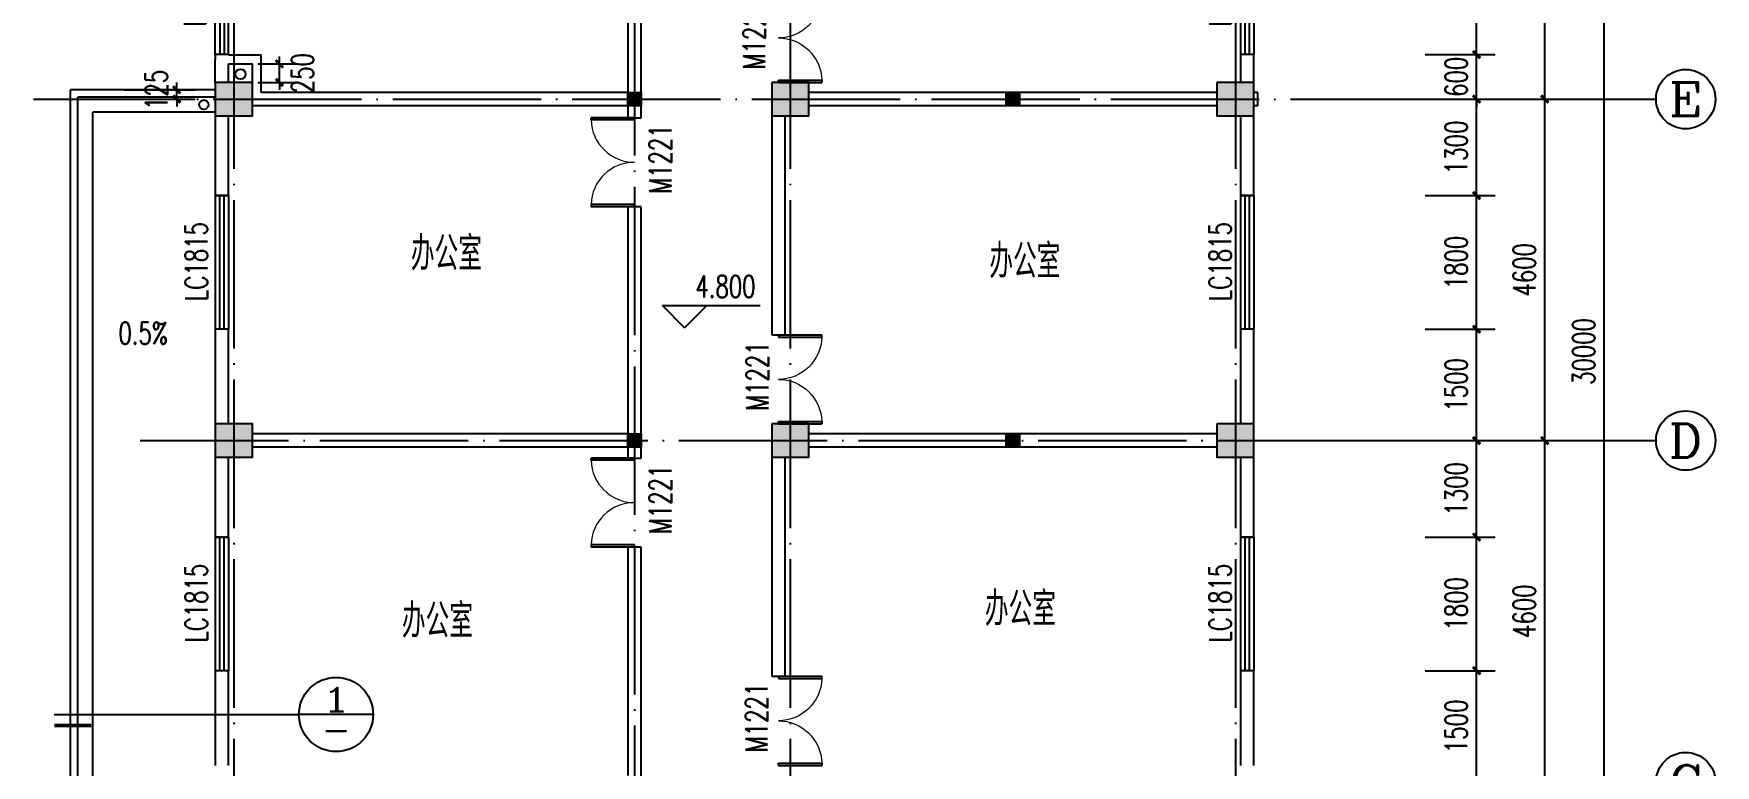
# Model space of a CAD drawing. Header units: millimetres. Extents: x 172649 to 472543, y 238332 to 449264.
# Drawn here: x 245815 to 268482, y 307698 to 317555 of the extents above; entities that cross this region are included whole.
import ezdxf
from ezdxf.enums import TextEntityAlignment as Align

# ---------------------------------------------------------------- set-up
doc = ezdxf.new("R2010")
doc.units = ezdxf.units.MM
doc.header["$LTSCALE"] = 1000
doc.linetypes.add('CENTER', pattern=[2, 1.25, -0.25, 0.25, -0.25])
doc.linetypes.add('DOTE', pattern=[2.42, 2, -0.2, 0.02, -0.2])
for name, color, linetype in [('01', 7, 'Continuous'), ('AXIS', 3, 'Continuous'), ('AXIS_TEXT', 7, 'Continuous'), ('COLUMN', 7, 'Continuous'), ('DIM_ELEV', 3, 'Continuous'), ('DIM_IDEN', 3, 'Continuous'), ('DIM_SYMB', 3, 'Continuous'), ('DOTE', 1, 'CENTER'), ('PUB_DIM', 3, 'Continuous'), ('PUB_HATCH', 8, 'Continuous'), ('PUB_TEXT', 7, 'Continuous'), ('STAIR', 2, 'Continuous'), ('WALL', 255, 'Continuous'), ('WINDOW', 2, 'Continuous'), ('WINDOW_TEXT', 7, 'Continuous')]:
    doc.layers.add(name, color=color, linetype=linetype)
doc.styles.add('_TCH_AXIS', font='COMPLEX', dxfattribs={"bigfont": 'GBCBIG'})
doc.styles.add('_TCH_DIM', font='SIMPLEX', dxfattribs={"bigfont": 'GBCBIG'})
doc.styles.add('_TCH_DIM_T3', font='SIMPLEX', dxfattribs={"width": 0.705882, "bigfont": 'GBCBIG'})
doc.styles.add('_TCH_LABEL', font='COMPLEX', dxfattribs={"bigfont": 'GBCBIG'})
doc.styles.add('_TCH_WINDOW', font='SIMPLEX', dxfattribs={"height": 3.5, "bigfont": 'GBCBIG'})
doc.styles.add('HZ', font='geditxt.shx', dxfattribs={"width": 0.75, "bigfont": 'hzfs_1.shx'})
doc.dimstyles.new('_TCH_ARCH&&100', dxfattribs={"dimtxt": 297.5, "dimasz": 100, "dimexe": 250, "dimexo": 300, "dimgap": 126.25, "dimtad": 1, "dimdec": 0, "dimzin": 0, "dimdsep": 46, "dimtxsty": '_TCH_DIM_T3', "dimblk": 'ARCHTICK', "dimcen": 0.09, "dimclrt": 7, "dimazin": 2, "dimtfac": 1, "dimtdec": 0, "dimtix": 1, "dimtmove": 2, "dimatfit": 3, "dimfxl": 1, "dimtolj": 1, "dimtzin": 0, "dimarcsym": 0})

# ---------------------------------------------------------------- blocks, each defined once
blk = doc.blocks.new('_ArchTick')
at = {"color": 0, "linetype": 'ByBlock', "const_width": 0.4}
blk.add_lwpolyline([(-0.5, -0.5), (0.5, 0.5)], dxfattribs=at)
blk = doc.blocks.new('*D102')
at = {"layer": 'DEFPOINTS', "color": 0}
for p in [(248537, 317147), (249129, 317147), (248537, 316898)]:
    blk.add_point(p, dxfattribs=at)
at = {"layer": 'PUB_DIM', "color": 0, "lineweight": -2}
for p, q in [((248837, 317147), (249379, 317147)), ((249129, 317147), (249129, 317247)), ((249129, 316898), (249129, 317147)), ((248837, 316898), (249379, 316898)), ((249129, 316898), (249129, 316798))]:
    blk.add_line(p, q, dxfattribs=at)
at = {"layer": 'PUB_DIM', "color": 0, "lineweight": -2, "xscale": 100, "yscale": 100, "zscale": 100}
for p, rotation in [((249129, 317147), 270), ((249129, 316898), 90)]:
    blk.add_blockref('_ArchTick', p, dxfattribs=dict(at, rotation=rotation))
at = {"layer": 'PUB_DIM', "color": 7, "insert": (249441, 317023), "char_height": 297.5, "attachment_point": 5, "rotation": 90, "style": '_TCH_DIM_T3'}
blk.add_mtext('\\A1;250', dxfattribs=at)
blk = doc.blocks.new('*D313')
at = {"layer": 'DEFPOINTS', "color": 0}
for p in [(246734, 316798), (246734, 316673), (247744, 316798)]:
    blk.add_point(p, dxfattribs=at)
at = {"layer": 'PUB_DIM', "color": 0, "lineweight": -2}
for p, q in [((247744, 316798), (247744, 316898)), ((247034, 316798), (247994, 316798)), ((247034, 316673), (247994, 316673)), ((247744, 316673), (247744, 316798)), ((247744, 316673), (247744, 316573))]:
    blk.add_line(p, q, dxfattribs=at)
at = {"layer": 'PUB_DIM', "color": 0, "lineweight": -2, "xscale": 100, "yscale": 100, "zscale": 100}
for p, rotation in [((247744, 316798), 270), ((247744, 316673), 90)]:
    blk.add_blockref('_ArchTick', p, dxfattribs=dict(at, rotation=rotation))
at = {"layer": 'PUB_DIM', "color": 7, "insert": (247469, 316798), "char_height": 297.5, "attachment_point": 5, "rotation": 90, "style": '_TCH_DIM_T3'}
blk.add_mtext('\\A1;125', dxfattribs=at)
blk = doc.blocks.new('*D477')
at = {"layer": 'DEFPOINTS', "color": 0}
for p in [(264270, 319073), (265264, 319073), (264270, 317273)]:
    blk.add_point(p, dxfattribs=at)
at = {"layer": 'PUB_DIM', "color": 0, "lineweight": -2}
for p, q in [((264570, 319073), (265514, 319073)), ((265264, 317273), (265264, 319073)), ((264570, 317273), (265514, 317273))]:
    blk.add_line(p, q, dxfattribs=at)
at = {"layer": 'PUB_DIM', "color": 0, "lineweight": -2, "xscale": 100, "yscale": 100, "zscale": 100}
for p, rotation in [((265264, 319073), 90), ((265264, 317273), 270)]:
    blk.add_blockref('_ArchTick', p, dxfattribs=dict(at, rotation=rotation))
at = {"layer": 'PUB_DIM', "color": 7, "insert": (264989, 318173), "char_height": 297.5, "attachment_point": 5, "rotation": 90, "style": '_TCH_DIM_T3'}
blk.add_mtext('\\A1;1800', dxfattribs=at)
blk = doc.blocks.new('*D478')
at = {"layer": 'DEFPOINTS', "color": 0}
for p in [(264270, 317273), (265264, 317273), (264270, 316673)]:
    blk.add_point(p, dxfattribs=at)
at = {"layer": 'PUB_DIM', "color": 0, "lineweight": -2}
for p, q in [((265264, 317273), (265264, 317373)), ((264570, 317273), (265514, 317273)), ((265264, 316673), (265264, 317273)), ((264570, 316673), (265514, 316673)), ((265264, 316673), (265264, 316573))]:
    blk.add_line(p, q, dxfattribs=at)
at = {"layer": 'PUB_DIM', "color": 0, "lineweight": -2, "xscale": 100, "yscale": 100, "zscale": 100}
for p, rotation in [((265264, 317273), 270), ((265264, 316673), 90)]:
    blk.add_blockref('_ArchTick', p, dxfattribs=dict(at, rotation=rotation))
at = {"layer": 'PUB_DIM', "color": 7, "insert": (264989, 316973), "char_height": 297.5, "attachment_point": 5, "rotation": 90, "style": '_TCH_DIM_T3'}
blk.add_mtext('\\A1;600', dxfattribs=at)
blk = doc.blocks.new('*D479')
at = {"layer": 'DEFPOINTS', "color": 0}
for p in [(264270, 316673), (265264, 316673), (264270, 315373)]:
    blk.add_point(p, dxfattribs=at)
at = {"layer": 'PUB_DIM', "color": 0, "lineweight": -2}
for p, q in [((264570, 316673), (265514, 316673)), ((265264, 315373), (265264, 316673)), ((264570, 315373), (265514, 315373))]:
    blk.add_line(p, q, dxfattribs=at)
at = {"layer": 'PUB_DIM', "color": 0, "lineweight": -2, "xscale": 100, "yscale": 100, "zscale": 100}
for p, rotation in [((265264, 316673), 90), ((265264, 315373), 270)]:
    blk.add_blockref('_ArchTick', p, dxfattribs=dict(at, rotation=rotation))
at = {"layer": 'PUB_DIM', "color": 7, "insert": (264989, 316023), "char_height": 297.5, "attachment_point": 5, "rotation": 90, "style": '_TCH_DIM_T3'}
blk.add_mtext('\\A1;1300', dxfattribs=at)
blk = doc.blocks.new('*D480')
at = {"layer": 'DEFPOINTS', "color": 0}
for p in [(264270, 315373), (265264, 315373), (264270, 313573)]:
    blk.add_point(p, dxfattribs=at)
at = {"layer": 'PUB_DIM', "color": 0, "lineweight": -2}
for p, q in [((264570, 315373), (265514, 315373)), ((265264, 313573), (265264, 315373)), ((264570, 313573), (265514, 313573))]:
    blk.add_line(p, q, dxfattribs=at)
at = {"layer": 'PUB_DIM', "color": 0, "lineweight": -2, "xscale": 100, "yscale": 100, "zscale": 100}
for p, rotation in [((265264, 315373), 90), ((265264, 313573), 270)]:
    blk.add_blockref('_ArchTick', p, dxfattribs=dict(at, rotation=rotation))
at = {"layer": 'PUB_DIM', "color": 7, "insert": (264989, 314473), "char_height": 297.5, "attachment_point": 5, "rotation": 90, "style": '_TCH_DIM_T3'}
blk.add_mtext('\\A1;1800', dxfattribs=at)
blk = doc.blocks.new('*D481')
at = {"layer": 'DEFPOINTS', "color": 0}
for p in [(264270, 313573), (265264, 313573), (264270, 312073)]:
    blk.add_point(p, dxfattribs=at)
at = {"layer": 'PUB_DIM', "color": 0, "lineweight": -2}
for p, q in [((264570, 313573), (265514, 313573)), ((265264, 312073), (265264, 313573)), ((264570, 312073), (265514, 312073))]:
    blk.add_line(p, q, dxfattribs=at)
at = {"layer": 'PUB_DIM', "color": 0, "lineweight": -2, "xscale": 100, "yscale": 100, "zscale": 100}
for p, rotation in [((265264, 313573), 90), ((265264, 312073), 270)]:
    blk.add_blockref('_ArchTick', p, dxfattribs=dict(at, rotation=rotation))
at = {"layer": 'PUB_DIM', "color": 7, "insert": (264989, 312823), "char_height": 297.5, "attachment_point": 5, "rotation": 90, "style": '_TCH_DIM_T3'}
blk.add_mtext('\\A1;1500', dxfattribs=at)
blk = doc.blocks.new('*D482')
at = {"layer": 'DEFPOINTS', "color": 0}
for p in [(264270, 312073), (265264, 312073), (264270, 310773)]:
    blk.add_point(p, dxfattribs=at)
at = {"layer": 'PUB_DIM', "color": 0, "lineweight": -2}
for p, q in [((264570, 312073), (265514, 312073)), ((265264, 310773), (265264, 312073)), ((264570, 310773), (265514, 310773))]:
    blk.add_line(p, q, dxfattribs=at)
at = {"layer": 'PUB_DIM', "color": 0, "lineweight": -2, "xscale": 100, "yscale": 100, "zscale": 100}
for p, rotation in [((265264, 312073), 90), ((265264, 310773), 270)]:
    blk.add_blockref('_ArchTick', p, dxfattribs=dict(at, rotation=rotation))
at = {"layer": 'PUB_DIM', "color": 7, "insert": (264989, 311423), "char_height": 297.5, "attachment_point": 5, "rotation": 90, "style": '_TCH_DIM_T3'}
blk.add_mtext('\\A1;1300', dxfattribs=at)
blk = doc.blocks.new('*D483')
at = {"layer": 'DEFPOINTS', "color": 0}
for p in [(264270, 310773), (265264, 310773), (264270, 308973)]:
    blk.add_point(p, dxfattribs=at)
at = {"layer": 'PUB_DIM', "color": 0, "lineweight": -2}
for p, q in [((264570, 310773), (265514, 310773)), ((265264, 308973), (265264, 310773)), ((264570, 308973), (265514, 308973))]:
    blk.add_line(p, q, dxfattribs=at)
at = {"layer": 'PUB_DIM', "color": 0, "lineweight": -2, "xscale": 100, "yscale": 100, "zscale": 100}
for p, rotation in [((265264, 310773), 90), ((265264, 308973), 270)]:
    blk.add_blockref('_ArchTick', p, dxfattribs=dict(at, rotation=rotation))
at = {"layer": 'PUB_DIM', "color": 7, "insert": (264989, 309873), "char_height": 297.5, "attachment_point": 5, "rotation": 90, "style": '_TCH_DIM_T3'}
blk.add_mtext('\\A1;1800', dxfattribs=at)
blk = doc.blocks.new('*D484')
at = {"layer": 'DEFPOINTS', "color": 0}
for p in [(264270, 308973), (265264, 308973), (264270, 307473)]:
    blk.add_point(p, dxfattribs=at)
at = {"layer": 'PUB_DIM', "color": 0, "lineweight": -2}
for p, q in [((264570, 308973), (265514, 308973)), ((265264, 307473), (265264, 308973)), ((264570, 307473), (265514, 307473))]:
    blk.add_line(p, q, dxfattribs=at)
at = {"layer": 'PUB_DIM', "color": 0, "lineweight": -2, "xscale": 100, "yscale": 100, "zscale": 100}
for p, rotation in [((265264, 308973), 90), ((265264, 307473), 270)]:
    blk.add_blockref('_ArchTick', p, dxfattribs=dict(at, rotation=rotation))
at = {"layer": 'PUB_DIM', "color": 7, "insert": (264989, 308223), "char_height": 297.5, "attachment_point": 5, "rotation": 90, "style": '_TCH_DIM_T3'}
blk.add_mtext('\\A1;1500', dxfattribs=at)
blk = doc.blocks.new('*D503')
at = {"layer": 'AXIS', "color": 0, "lineweight": -2}
for p, q in [((263982, 322673), (266432, 322673)), ((266182, 316673), (266182, 322673)), ((263982, 316673), (266432, 316673))]:
    blk.add_line(p, q, dxfattribs=at)
at = {"layer": 'DEFPOINTS', "color": 0}
for p in [(263682, 322673), (266182, 322673), (263682, 316673)]:
    blk.add_point(p, dxfattribs=at)
at = {"layer": 'AXIS', "color": 0, "lineweight": -2, "xscale": 100, "yscale": 100, "zscale": 100}
for p, rotation in [((266182, 322673), 90), ((266182, 316673), 270)]:
    blk.add_blockref('_ArchTick', p, dxfattribs=dict(at, rotation=rotation))
at = {"layer": 'AXIS', "color": 7, "insert": (265907, 319673), "char_height": 297.5, "attachment_point": 5, "rotation": 90, "style": '_TCH_DIM_T3'}
blk.add_mtext('\\A1;6000', dxfattribs=at)
blk = doc.blocks.new('*D504')
at = {"layer": 'AXIS', "color": 0, "lineweight": -2}
for p, q in [((263982, 316673), (266432, 316673)), ((266182, 312073), (266182, 316673)), ((263982, 312073), (266432, 312073))]:
    blk.add_line(p, q, dxfattribs=at)
at = {"layer": 'DEFPOINTS', "color": 0}
for p in [(263682, 316673), (266182, 316673), (263682, 312073)]:
    blk.add_point(p, dxfattribs=at)
at = {"layer": 'AXIS', "color": 0, "lineweight": -2, "xscale": 100, "yscale": 100, "zscale": 100}
for p, rotation in [((266182, 316673), 90), ((266182, 312073), 270)]:
    blk.add_blockref('_ArchTick', p, dxfattribs=dict(at, rotation=rotation))
at = {"layer": 'AXIS', "color": 7, "insert": (265907, 314373), "char_height": 297.5, "attachment_point": 5, "rotation": 90, "style": '_TCH_DIM_T3'}
blk.add_mtext('\\A1;4600', dxfattribs=at)
blk = doc.blocks.new('*D505')
at = {"layer": 'AXIS', "color": 0, "lineweight": -2}
for p, q in [((263982, 312073), (266432, 312073)), ((266182, 307473), (266182, 312073)), ((263982, 307473), (266432, 307473))]:
    blk.add_line(p, q, dxfattribs=at)
at = {"layer": 'DEFPOINTS', "color": 0}
for p in [(263682, 312073), (266182, 312073), (263682, 307473)]:
    blk.add_point(p, dxfattribs=at)
at = {"layer": 'AXIS', "color": 0, "lineweight": -2, "xscale": 100, "yscale": 100, "zscale": 100}
for p, rotation in [((266182, 312073), 90), ((266182, 307473), 270)]:
    blk.add_blockref('_ArchTick', p, dxfattribs=dict(at, rotation=rotation))
at = {"layer": 'AXIS', "color": 7, "insert": (265907, 309773), "char_height": 297.5, "attachment_point": 5, "rotation": 90, "style": '_TCH_DIM_T3'}
blk.add_mtext('\\A1;4600', dxfattribs=at)
blk = doc.blocks.new('*D509')
at = {"layer": 'AXIS', "color": 0, "lineweight": -2}
for p, q in [((263982, 328273), (267232, 328273)), ((266982, 298273), (266982, 328273)), ((263982, 298273), (267232, 298273))]:
    blk.add_line(p, q, dxfattribs=at)
at = {"layer": 'DEFPOINTS', "color": 0}
for p in [(263682, 328273), (266982, 328273), (263682, 298273)]:
    blk.add_point(p, dxfattribs=at)
at = {"layer": 'AXIS', "color": 0, "lineweight": -2, "xscale": 100, "yscale": 100, "zscale": 100}
for p, rotation in [((266982, 328273), 90), ((266982, 298273), 270)]:
    blk.add_blockref('_ArchTick', p, dxfattribs=dict(at, rotation=rotation))
at = {"layer": 'AXIS', "color": 7, "insert": (266707, 313273), "char_height": 297.5, "attachment_point": 5, "rotation": 90, "style": '_TCH_DIM_T3'}
blk.add_mtext('\\A1;30000', dxfattribs=at)
blk = doc.blocks.new('$TCHSYS$WIN2D')
for p, q in [((-0.5, 0.5), (0.5, 0.5)), ((-0.5, 0.5), (-0.5, -0.5)), ((0.5, 0.5), (0.5, -0.5)), ((0.5, 0.167), (-0.5, 0.167)), ((0.5, -0.167), (-0.5, -0.167)), ((-0.5, -0.5), (0.5, -0.5))]:
    blk.add_line(p, q)
blk = doc.blocks.new('$DorLib2D$00000002')
for p, q in [((-0.5, 0), (-0.5, 0.4875)), ((-0.475, 0.4875), (-0.5, 0.4875)), ((-0.475, 0), (-0.475, 0.4875)), ((0.475, 0), (0.475, 0.4875)), ((0.475, 0.4875), (0.5, 0.4875)), ((0.5, 0), (0.5, 0.4875)), ((-0.5, 0), (-0.475, 0)), ((0.5, 0), (0.475, 0))]:
    blk.add_line(p, q)
at = {"lineweight": 13}
for centre, start, end in [((-0.4875, 0), 0, 88.53072), ((0.4875, 0), 91.46928, 180)]:
    blk.add_arc(centre, 0.4875, start, end, dxfattribs=at)
blk = doc.blocks.new('_FZH')
blk.add_lwpolyline([(-0.5, -0.5), (0.5, -0.5), (0.5, 0.5), (-0.5, 0.5)], close=True)
at = {"layer": 'PUB_HATCH'}
blk.add_solid([(-0.5, -0.5), (0.5, -0.5), (-0.5, 0.5), (0.5, 0.5)], dxfattribs=at)

msp = doc.modelspace()

# ---------------------------------------------------------------- hatches: boundary and pattern name
at = {"layer": 'COLUMN'}
h = msp.add_hatch(color=256, dxfattribs=at)
h.paths.add_polyline_path([(254003.3, 316582.7), (254003.3, 316672.7), (253823.3, 316672.7), (253823.3, 316582.7)])
h.paths.add_polyline_path([(254003.3, 316672.7), (254003.3, 316762.7), (253823.3, 316762.7), (253823.3, 316672.7)])
h = msp.add_hatch(color=256, dxfattribs=at)
h.paths.add_polyline_path([(259103.3, 316582.7), (259103.3, 316672.7), (258923.3, 316672.7), (258923.3, 316582.7)])
h.paths.add_polyline_path([(259103.3, 316672.7), (259103.3, 316762.7), (258923.3, 316762.7), (258923.3, 316672.7)])
h = msp.add_hatch(color=256, dxfattribs=at)
h.paths.add_polyline_path([(254003.3, 311982.7), (254003.3, 312072.7), (253823.3, 312072.7), (253823.3, 311982.7)])
h.paths.add_polyline_path([(254003.3, 312072.7), (254003.3, 312162.7), (253823.3, 312162.7), (253823.3, 312072.7)])
h = msp.add_hatch(color=256, dxfattribs=at)
h.paths.add_polyline_path([(259103.3, 311982.7), (259103.3, 312072.7), (258923.3, 312072.7), (258923.3, 311982.7)])
h.paths.add_polyline_path([(259103.3, 312072.7), (259103.3, 312162.7), (258923.3, 312162.7), (258923.3, 312072.7)])

# ---------------------------------------------------------------- linework, layer by layer
msp.add_circle((248603.8, 317009.3), 67.2)
at = {"layer": '01'}
for p, q in [((246313.3, 298047.7), (246313.3, 316797.7)), ((248263.3, 316797.7), (246313.3, 316797.7)), ((246413.3, 298147.7), (246413.3, 316697.7)), ((248263.3, 316697.7), (246413.3, 316697.7)), ((248263.3, 316497.7), (246613.3, 316497.7)), ((246613.3, 298347.7), (246613.3, 316497.7))]:
    msp.add_line(p, q, dxfattribs=at)
at = {"layer": 'AXIS'}
for p, q in [((263682.2, 316672.7), (267682.2, 316672.7)), ((263682.2, 312072.7), (267682.2, 312072.7))]:
    msp.add_line(p, q, dxfattribs=at)
for centre in [(268082.2, 316672.7), (268082.2, 312072.7), (268082.2, 307472.7)]:
    msp.add_circle(centre, 400, dxfattribs=at)
at = {"layer": 'COLUMN'}
for points in [[(253823.3, 316762.7), (254003.3, 316762.7), (254003.3, 316582.7), (253823.3, 316582.7), (253823.3, 316762.7)], [(258923.3, 316762.7), (259103.3, 316762.7), (259103.3, 316582.7), (258923.3, 316582.7), (258923.3, 316762.7)], [(253823.3, 312162.7), (254003.3, 312162.7), (254003.3, 311982.7), (253823.3, 311982.7), (253823.3, 312162.7)], [(258923.3, 312162.7), (259103.3, 312162.7), (259103.3, 311982.7), (258923.3, 311982.7), (258923.3, 312162.7)]]:
    msp.add_lwpolyline(points, dxfattribs=at)
at = {"layer": 'DIM_ELEV'}
for p, q in [((254589.6, 313593.6), (254289.6, 313893.6)), ((254289.6, 313893.6), (255605.6, 313893.6)), ((254589.6, 313593.6), (254889.6, 313893.6))]:
    msp.add_line(p, q, dxfattribs=at)
at = {"layer": 'DIM_IDEN'}
for p, q in [((246092.3, 308382.8), (248500.8, 308382.8)), ((248500.8, 308382.8), (249391.8, 308382.8)), ((250391.8, 308382.8), (249391.8, 308382.8))]:
    msp.add_line(p, q, dxfattribs=at)
at = {"layer": 'DIM_IDEN', "const_width": 50}
msp.add_lwpolyline([(246092.3, 308232.8), (246592.3, 308232.8)], dxfattribs=at)
at = {"layer": 'DIM_IDEN'}
msp.add_circle((249891.8, 308382.8), 500, dxfattribs=at)
at = {"layer": 'DIM_SYMB'}
for points in [[(246634, 316597.8, 0, 0, 0), (246857.4, 316597.8, 80, 0, 0), (247157.4, 316597.8, 0, 0, 0)], [(247709.1, 313265, 0, 0, 0), (247185.9, 313265, 80, 0, 0), (246885.9, 313265, 0, 0, 0)], [(246496, 311015.8, 0, 0, 0), (246496, 311624.7, 80, 0, 0), (246496, 311924.7, 0, 0, 0)]]:
    msp.add_lwpolyline(points, format="xyseb", dxfattribs=at)
at = {"layer": 'DOTE', "linetype": 'DOTE'}
for p, q in [((248513.3, 329833.7), (248513.3, 295696.2)), ((256013.3, 329833.7), (256013.3, 295696.2)), ((262013.3, 329833.7), (262013.3, 295447)), ((253913.3, 325172.7), (253913.3, 295696.2)), ((245815.4, 316672.7), (263682.2, 316672.7)), ((247252.6, 312072.7), (263682.2, 312072.7))]:
    msp.add_line(p, q, dxfattribs=at)
at = {"layer": 'STAIR', "ltscale": 50}
msp.add_circle((248110.2, 316598.1), 63.3, dxfattribs=at)
at = {"layer": 'WALL'}
for p, q in [((253823.3, 321235), (253823.3, 316762.7)), ((254003.3, 316562.7), (254003.3, 321235)), ((248443.3, 317272.7), (248263.3, 317272.7)), ((248263.3, 317272.7), (248263.3, 317207.4)), ((248263.3, 316897.7), (248263.3, 317207.4)), ((248443.3, 317267.4), (248443.3, 317272.7)), ((248443.3, 317267.4), (248883.3, 317267.4)), ((248443.3, 316897.7), (248443.3, 317147.4)), ((248443.3, 317147.4), (248763.3, 317147.4)), ((248763.3, 316762.7), (248763.3, 317147.4)), ((248883.3, 316762.7), (248883.3, 317267.4)), ((262263.3, 317272.7), (262083.3, 317272.7)), ((262083.3, 317272.7), (262083.3, 316897.7)), ((262263.3, 316897.7), (262263.3, 317272.7)), ((253823.3, 316762.7), (248883.3, 316762.7)), ((261763.3, 316762.7), (256263.3, 316762.7)), ((262313.3, 316762.7), (262263.3, 316762.7)), ((262313.3, 316582.7), (262313.3, 316762.7)), ((248263.3, 316447.7), (248263.3, 315372.7)), ((248443.3, 315372.7), (248443.3, 316447.7)), ((248823.3, 316582.7), (248763.3, 316582.7)), ((253823.3, 316582.7), (248823.3, 316582.7)), ((253823.3, 316582.7), (253823.3, 316422.4)), ((254003.3, 316422.4), (254003.3, 316562.7)), ((255763.3, 316447.7), (255763.3, 313497.7)), ((255943.3, 313497.7), (255943.3, 316447.7)), ((261763.3, 316582.7), (256263.3, 316582.7)), ((262083.3, 316447.7), (262083.3, 315372.7)), ((262313.3, 316582.7), (262263.3, 316582.7)), ((262263.3, 315372.7), (262263.3, 316447.7)), ((253823.3, 316422.4), (254003.3, 316422.4)), ((248263.3, 315372.7), (248443.3, 315372.7)), ((262083.3, 315372.7), (262263.3, 315372.7)), ((254003.3, 315222.4), (253823.3, 315222.4)), ((253823.3, 315222.4), (253823.3, 312162.7)), ((254003.3, 312072.7), (254003.3, 315222.4)), ((248443.3, 313572.7), (248263.3, 313572.7)), ((248263.3, 313572.7), (248263.3, 312297.7)), ((248443.3, 312297.7), (248443.3, 313572.7)), ((255763.3, 313497.7), (255943.3, 313497.7)), ((262263.3, 313572.7), (262083.3, 313572.7)), ((262083.3, 313572.7), (262083.3, 312297.7)), ((262263.3, 312297.7), (262263.3, 313572.7)), ((253823.3, 312162.7), (248763.3, 312162.7)), ((261763.3, 312162.7), (256263.3, 312162.7)), ((253823.3, 311982.7), (248763.3, 311982.7)), ((253823.3, 311982.7), (253823.3, 311837.5)), ((254003.3, 311837.5), (254003.3, 312072.7)), ((261763.3, 311982.7), (256263.3, 311982.7)), ((248263.3, 311847.7), (248263.3, 310772.7)), ((248443.3, 310772.7), (248443.3, 311847.7)), ((253823.3, 311837.5), (254003.3, 311837.5)), ((255763.3, 311847.7), (255763.3, 308897.7)), ((255943.3, 308897.7), (255943.3, 311847.7)), ((262083.3, 311847.7), (262083.3, 310772.7)), ((262263.3, 310772.7), (262263.3, 311847.7)), ((248263.3, 310772.7), (248443.3, 310772.7)), ((262083.3, 310772.7), (262263.3, 310772.7)), ((254003.3, 310637.5), (253823.3, 310637.5)), ((253823.3, 310637.5), (253823.3, 307562.7)), ((254003.3, 307472.7), (254003.3, 310637.5)), ((248443.3, 308972.7), (248263.3, 308972.7)), ((248263.3, 308972.7), (248263.3, 307697.7)), ((248443.3, 307697.7), (248443.3, 308972.7)), ((262263.3, 308972.7), (262083.3, 308972.7)), ((262083.3, 308972.7), (262083.3, 307697.7)), ((262263.3, 307697.7), (262263.3, 308972.7)), ((255763.3, 308897.7), (255943.3, 308897.7))]:
    msp.add_line(p, q, dxfattribs=at)

# ---------------------------------------------------------------- block references
at = {"layer": 'COLUMN', "xscale": 450, "yscale": 500, "zscale": 500, "rotation": 270}
for p in [(248513.3, 316672.7), (256013.3, 316672.7), (262013.3, 316672.7), (248513.3, 312072.7), (256013.3, 312072.7), (262013.3, 312072.7)]:
    msp.add_blockref('_FZH', p, dxfattribs=at)
at = {"layer": 'WINDOW'}
ref = msp.add_blockref('$TCHSYS$WIN2D', (248353.3, 318172.7), dxfattribs=dict(at, xscale=1800, yscale=-180, zscale=1800, rotation=89.99999999999939))
ref.add_attrib('A', 'LC1815', (248137, 317652.7), dxfattribs={"layer": 'WINDOW_TEXT', "height": 297.5, "rotation": 90, "style": '_TCH_WINDOW', "width": 0.705882})
ref = msp.add_blockref('$TCHSYS$WIN2D', (262173.3, 318172.7), dxfattribs=dict(at, xscale=1800, yscale=180, zscale=1800, rotation=269.9999999999988))
ref.add_attrib('A', 'LC1815', (261957, 317652.7), dxfattribs={"layer": 'WINDOW_TEXT', "height": 297.5, "rotation": 90, "style": '_TCH_WINDOW', "width": 0.705882})
ref = msp.add_blockref('$DorLib2D$00000002', (255853.3, 317497.7), dxfattribs=dict(at, xscale=-1200, yscale=1200, zscale=-1200, rotation=270))
ref.add_attrib('A', 'M1221', (255676, 317072.7), dxfattribs={"layer": 'WINDOW_TEXT', "height": 297.5, "rotation": 90, "style": '_TCH_WINDOW', "width": 0.705882})
ref = msp.add_blockref('$DorLib2D$00000002', (253913.3, 315822.4), dxfattribs=dict(at, xscale=-1200, yscale=-1200, zscale=-1200, rotation=269.9999999999985))
ref.add_attrib('A', 'M1221', (254410.6, 315397.4), dxfattribs={"layer": 'WINDOW_TEXT', "height": 297.5, "rotation": 90, "style": '_TCH_WINDOW', "width": 0.705882})
ref = msp.add_blockref('$TCHSYS$WIN2D', (248353.3, 314472.7), dxfattribs=dict(at, xscale=-1800, yscale=-180, zscale=-1800, rotation=90))
ref.add_attrib('A', 'LC1815', (248157, 313952.7), dxfattribs={"layer": 'WINDOW_TEXT', "height": 297.5, "rotation": 90, "style": '_TCH_WINDOW', "width": 0.705882})
ref = msp.add_blockref('$TCHSYS$WIN2D', (262173.3, 314472.7), dxfattribs=dict(at, xscale=1800, yscale=180, zscale=1800, rotation=270))
ref.add_attrib('A', 'LC1815', (261957, 313952.7), dxfattribs={"layer": 'WINDOW_TEXT', "height": 297.5, "rotation": 90, "style": '_TCH_WINDOW', "width": 0.705882})
ref = msp.add_blockref('$DorLib2D$00000002', (255853.3, 312897.7), dxfattribs=dict(at, xscale=-1200, yscale=1200, zscale=-1200, rotation=270))
ref.add_attrib('A', 'M1221', (255718.8, 312472.7), dxfattribs={"layer": 'WINDOW_TEXT', "height": 297.5, "rotation": 90, "style": '_TCH_WINDOW', "width": 0.705882})
ref = msp.add_blockref('$DorLib2D$00000002', (253913.3, 311237.5), dxfattribs=dict(at, xscale=-1200, yscale=-1200, zscale=-1200, rotation=269.9999999999993))
ref.add_attrib('A', 'M1221', (254410.6, 310812.5), dxfattribs={"layer": 'WINDOW_TEXT', "height": 297.5, "rotation": 90, "style": '_TCH_WINDOW', "width": 0.705882})
ref = msp.add_blockref('$TCHSYS$WIN2D', (248353.3, 309872.7), dxfattribs=dict(at, xscale=-1800, yscale=-180, zscale=-1800, rotation=90))
ref.add_attrib('A', 'LC1815', (248157, 309352.7), dxfattribs={"layer": 'WINDOW_TEXT', "height": 297.5, "rotation": 90, "style": '_TCH_WINDOW', "width": 0.705882})
ref = msp.add_blockref('$TCHSYS$WIN2D', (262173.3, 309872.7), dxfattribs=dict(at, xscale=1800, yscale=180, zscale=1800, rotation=270))
ref.add_attrib('A', 'LC1815', (261957, 309352.7), dxfattribs={"layer": 'WINDOW_TEXT', "height": 297.5, "rotation": 90, "style": '_TCH_WINDOW', "width": 0.705882})
ref = msp.add_blockref('$DorLib2D$00000002', (255853.3, 308297.7), dxfattribs=dict(at, xscale=-1200, yscale=1200, zscale=-1200, rotation=270))
ref.add_attrib('A', 'M1221', (255708.2, 307872.7), dxfattribs={"layer": 'WINDOW_TEXT', "height": 297.5, "rotation": 90, "style": '_TCH_WINDOW', "width": 0.705882})

# ---------------------------------------------------------------- texts
at = {"layer": 'AXIS_TEXT', "style": '_TCH_AXIS'}
for s, width, p, p2 in [('E', 1.3125, (267856, 316446.5), (268308.5, 316446.5)), ('D', 1.235294, (267856, 311846.5), (268308.5, 311846.5)), ('C', 1.4, (267856, 307246.5), (268308.5, 307246.5))]:
    msp.add_text(s, height=452.5, dxfattribs=dict(at, width=width)).set_placement(p, p2, align=Align.FIT)
at = {"layer": 'PUB_TEXT'}
for s, height, style, width, p in [('办公室 ', 456.38, 'HZ', 0.7, (250899.1, 314366.4)), ('办公室 ', 456.38, 'HZ', 0.7, (258696.5, 314261.9)), ('4.800', 297.5, '_TCH_DIM', 0.705882, (254735.6, 313998.6)), ('0.5%%%', 297.5, '_TCH_DIM', 0.705882, (246957.5, 313370)), ('办公室 ', 456.38, 'HZ', 0.7, (258635.8, 309577.1)), ('办公室 ', 456.38, 'HZ', 0.7, (250778.1, 309417.7))]:
    msp.add_text(s, height=height, dxfattribs=dict(at, style=style, width=width)).set_placement(p)
at = {"layer": 'PUB_TEXT', "style": '_TCH_LABEL'}
for s, width, p, p2 in [('1', 2.916667, (249690.6, 308423.1), (250093.1, 308423.1)), ('-', 1.458333, (249690.6, 308020.6), (250093.1, 308020.6))]:
    msp.add_text(s, height=322, dxfattribs=dict(at, width=width)).set_placement(p, p2, align=Align.FIT)

# ---------------------------------------------------------------- dimensions: what is measured, and where the dimension line sits
at = {"layer": 'AXIS'}
for p1, p2, distance, text, picture, middle in [((263682.2, 298272.7), (263682.2, 328272.7), -3300, '30000', '*D509', (266707.2, 313272.7)), ((263682.2, 316672.7), (263682.2, 322672.7), -2500, '6000', '*D503', (265907.2, 319672.7)), ((263682.2, 312072.7), (263682.2, 316672.7), -2500, '4600', '*D504', (265907.2, 314372.7)), ((263682.2, 307472.7), (263682.2, 312072.7), -2500, '4600', '*D505', (265907.2, 309772.7))]:
    dim = msp.add_aligned_dim(p1=p1, p2=p2, distance=distance, text=text, dimstyle='_TCH_ARCH&&100', dxfattribs=at)
    dim.commit()
    dim.dimension.update_dxf_attribs({"geometry": picture, "text_midpoint": middle})
at = {"layer": 'PUB_DIM'}
for p1, p2, text, picture, middle in [((264270.2, 317272.7), (264270.2, 319072.7), '1800', '*D477', (264989.1, 318172.7)), ((264270.2, 316672.7), (264270.2, 317272.7), '600', '*D478', (264989.1, 316972.7)), ((264270.2, 315372.7), (264270.2, 316672.7), '1300', '*D479', (264989.1, 316022.7)), ((264270.2, 313572.7), (264270.2, 315372.7), '1800', '*D480', (264989.1, 314472.7)), ((264270.2, 312072.7), (264270.2, 313572.7), '1500', '*D481', (264989.1, 312822.7)), ((264270.2, 310772.7), (264270.2, 312072.7), '1300', '*D482', (264989.1, 311422.7)), ((264270.2, 308972.7), (264270.2, 310772.7), '1800', '*D483', (264989.1, 309872.7)), ((264270.2, 307472.7), (264270.2, 308972.7), '1500', '*D484', (264989.1, 308222.7))]:
    dim = msp.add_aligned_dim(p1=p1, p2=p2, distance=-993.9, text=text, dimstyle='_TCH_ARCH&&100', dxfattribs=at)
    dim.commit()
    dim.dimension.update_dxf_attribs({"geometry": picture, "text_midpoint": middle})
for base, p1, p2, text, picture, middle in [((249128.8, 317147.4), (248537.4, 316897.7), (248537.4, 317147.4), '250', '*D102', (249440.7, 317022.6)), ((247744.2, 316797.7), (246733.5, 316672.7), (246733.5, 316797.7), '125', '*D313', (247469.2, 316797.7))]:
    dim = msp.add_linear_dim(base=base, p1=p1, p2=p2, angle=90, text=text, dimstyle='_TCH_ARCH&&100', dxfattribs=at)
    dim.commit()
    dim.dimension.update_dxf_attribs({"geometry": picture, "text_midpoint": middle, "dimtype": 129})

doc.saveas('drawing.dxf')
